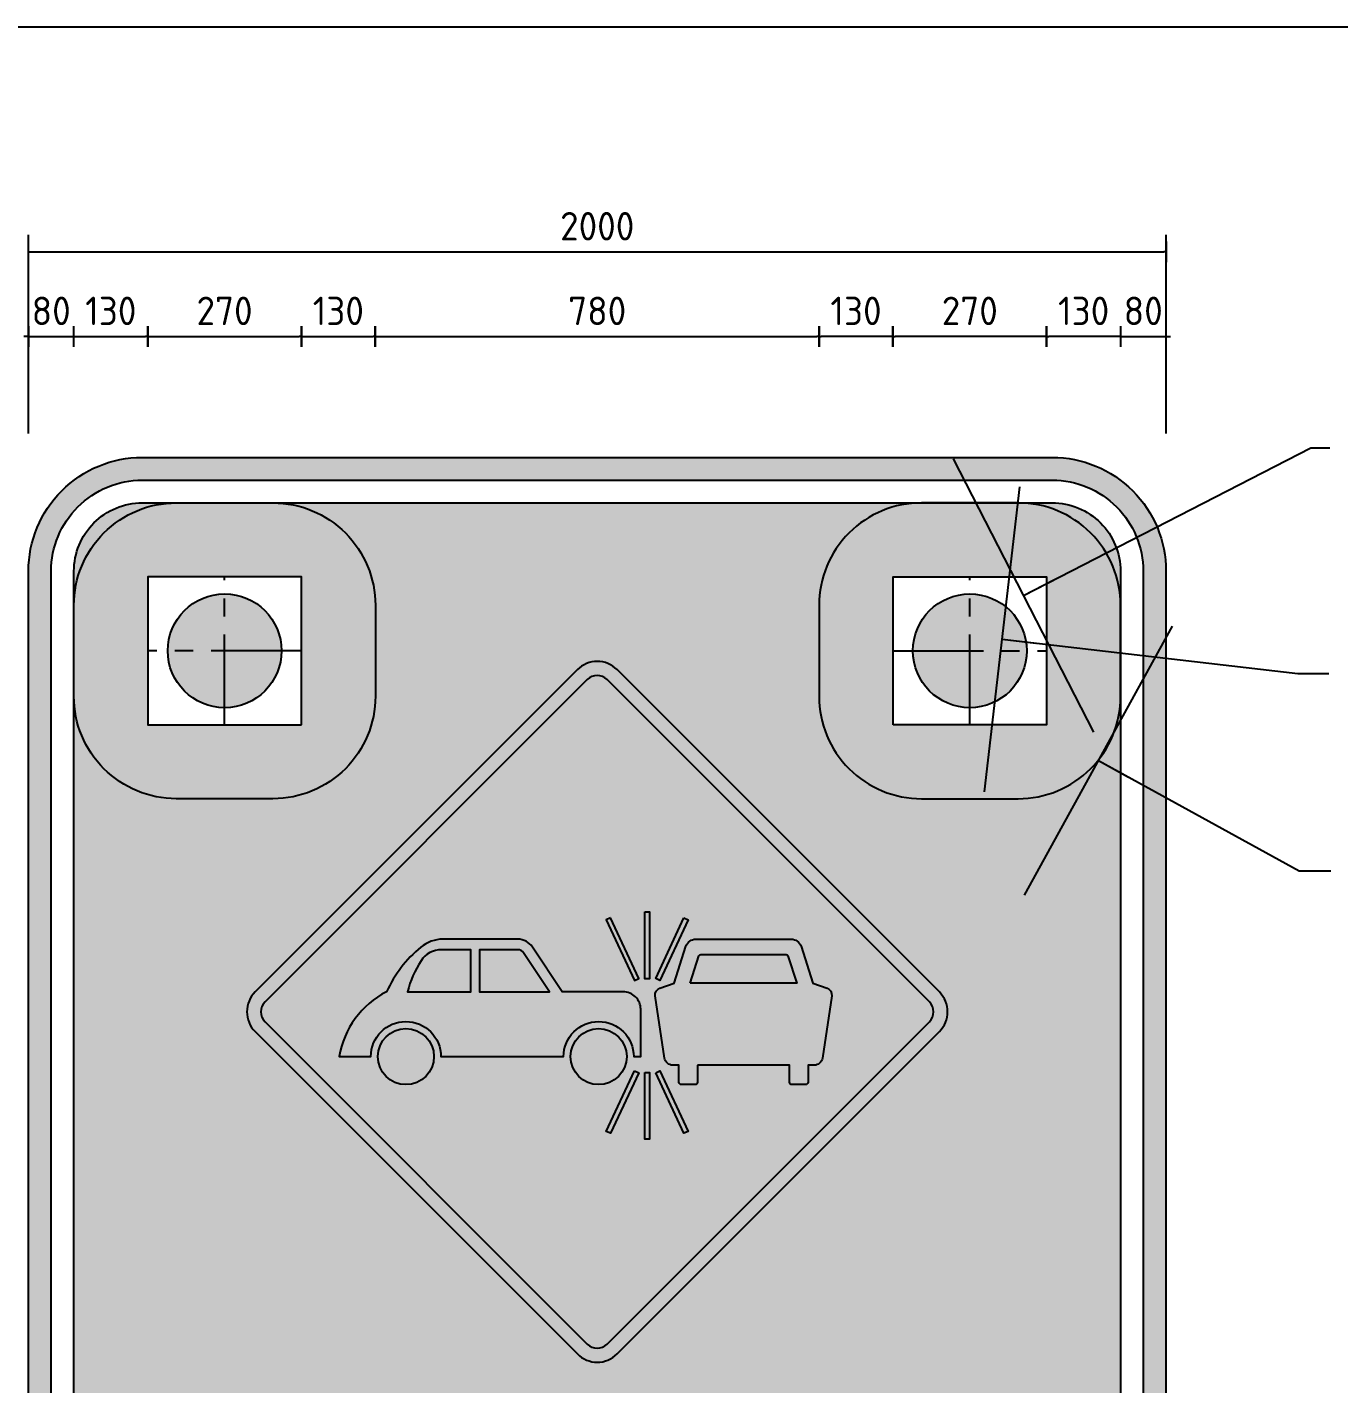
# Model space of a CAD drawing. Extents: x 0 to 420, y 0 to 297.
# Drawn here: x 81.8 to 197.2, y 173.3 to 292.5 of the extents above; entities that cross this region are included whole.
import ezdxf
from ezdxf.enums import TextEntityAlignment as Align

# ---------------------------------------------------------------- set-up
doc = ezdxf.new("R2010")
doc.units = 0
doc.linetypes.add('CENTER', pattern=[50.8, 31.75, -6.35, 6.35, -6.35])
doc.layers.get('0').update_dxf_attribs({"linetype": 'CONTINUOUS'})
doc.layers.get('DEFPOINTS').update_dxf_attribs({"linetype": 'CONTINUOUS'})
for name, color, linetype in [('BLACK', 7, 'CONTINUOUS'), ('L18', 4, 'CONTINUOUS'), ('L25', 1, 'CONTINUOUS'), ('RED', 10, 'CONTINUOUS'), ('T25', 1, 'CONTINUOUS'), ('TBLK18', 4, 'CONTINUOUS'), ('TBLK25', 1, 'CONTINUOUS'), ('TBLK35', 3, 'CONTINUOUS'), ('TBLK50', 7, 'CONTINUOUS'), ('YELLOW', 50, 'CONTINUOUS')]:
    doc.layers.add(name, color=color, linetype=linetype)
doc.styles.add('ISO', font='iso3098b.shx')
doc.dimstyles.new('SIGNSDIM', dxfattribs={"dimtxt": 2.5, "dimasz": 0.2, "dimexe": 1.5, "dimexo": 2, "dimgap": 1, "dimtad": 1, "dimdec": 4, "dimlfac": 20, "dimrnd": 1, "dimdsep": 46, "dimtxsty": 'ISO', "dimblk": 'SGNDIM', "dimcen": 2.5, "dimse2": 1, "dimadec": 0, "dimazin": 0, "dimtfac": 1, "dimtdec": 4, "dimtix": 1, "dimtmove": 0, "dimatfit": 3, "dimldrblk": 'SGNDIM', "dimfxl": 1, "dimtolj": 1, "dimtzin": 0, "dimarcsym": 0})

# ---------------------------------------------------------------- blocks, each defined once
blk = doc.blocks.new('SGNDIM')
for p, q in [((0, 4.5), (0, -4.5)), ((0, 0), (-1, 0))]:
    blk.add_line(p, q)
blk = doc.blocks.new('*D4')
at = {"layer": 'DEFPOINTS', "color": 0}
for p in [(85.95, 265.31), (81.96, 254.78), (85.95, 254.78)]:
    blk.add_point(p, dxfattribs=at)
at = {"layer": 'T25', "color": 0, "lineweight": -2}
for p, q in [((81.96, 256.78), (81.96, 266.81)), ((81.76, 265.31), (81.56, 265.31)), ((81.96, 265.31), (85.95, 265.31)), ((86.15, 265.31), (86.35, 265.31))]:
    blk.add_line(p, q, dxfattribs=at)
at = {"layer": 'T25', "color": 0, "lineweight": -2, "xscale": 0.2, "yscale": 0.2, "zscale": 0.2}
blk.add_blockref('SGNDIM', (81.96, 265.31), dxfattribs=at)
at = {"layer": 'T25', "color": 0, "lineweight": -2, "xscale": 0.2, "yscale": 0.2, "zscale": 0.2, "rotation": 180}
blk.add_blockref('SGNDIM', (85.95, 265.31), dxfattribs=at)
at = {"layer": 'T25', "color": 0, "insert": (83.96, 267.56), "char_height": 2.5, "attachment_point": 5, "style": 'ISO'}
blk.add_mtext('\\A1;80', dxfattribs=at)
blk = doc.blocks.new('*D5')
at = {"layer": 'DEFPOINTS', "color": 0}
for p in [(105.95, 265.31), (92.45, 251.81), (105.95, 251.81)]:
    blk.add_point(p, dxfattribs=at)
at = {"layer": 'T25', "color": 0, "lineweight": -2}
blk.add_line((92.65, 265.31), (105.75, 265.31), dxfattribs=at)
at = {"layer": 'T25', "color": 0, "lineweight": -2, "xscale": 0.2, "yscale": 0.2, "zscale": 0.2, "rotation": 180}
blk.add_blockref('SGNDIM', (92.45, 265.31), dxfattribs=at)
at = {"layer": 'T25', "color": 0, "lineweight": -2, "xscale": 0.2, "yscale": 0.2, "zscale": 0.2}
blk.add_blockref('SGNDIM', (105.95, 265.31), dxfattribs=at)
at = {"layer": 'T25', "color": 0, "insert": (99.2, 267.56), "char_height": 2.5, "attachment_point": 5, "style": 'ISO'}
blk.add_mtext('\\A1;270', dxfattribs=at)
blk = doc.blocks.new('*D6')
at = {"layer": 'DEFPOINTS', "color": 0}
for p in [(151.46, 265.31), (112.45, 252.96), (151.46, 252.96)]:
    blk.add_point(p, dxfattribs=at)
at = {"layer": 'T25', "color": 0, "lineweight": -2}
blk.add_line((112.65, 265.31), (151.26, 265.31), dxfattribs=at)
at = {"layer": 'T25', "color": 0, "lineweight": -2, "xscale": 0.2, "yscale": 0.2, "zscale": 0.2, "rotation": 180}
blk.add_blockref('SGNDIM', (112.45, 265.31), dxfattribs=at)
at = {"layer": 'T25', "color": 0, "lineweight": -2, "xscale": 0.2, "yscale": 0.2, "zscale": 0.2}
blk.add_blockref('SGNDIM', (151.46, 265.31), dxfattribs=at)
at = {"layer": 'T25', "color": 0, "insert": (131.96, 267.56), "char_height": 2.5, "attachment_point": 5, "style": 'ISO'}
blk.add_mtext('\\A1;780', dxfattribs=at)
blk = doc.blocks.new('*D7')
at = {"layer": 'DEFPOINTS', "color": 0}
for p in [(181.96, 265.31), (177.96, 254.78), (181.96, 254.78)]:
    blk.add_point(p, dxfattribs=at)
at = {"layer": 'T25', "color": 0, "lineweight": -2}
for p, q in [((181.96, 256.78), (181.96, 266.81)), ((177.76, 265.31), (177.56, 265.31)), ((177.96, 265.31), (181.96, 265.31)), ((182.16, 265.31), (182.36, 265.31))]:
    blk.add_line(p, q, dxfattribs=at)
at = {"layer": 'T25', "color": 0, "lineweight": -2, "xscale": 0.2, "yscale": 0.2, "zscale": 0.2}
blk.add_blockref('SGNDIM', (177.96, 265.31), dxfattribs=at)
at = {"layer": 'T25', "color": 0, "lineweight": -2, "xscale": 0.2, "yscale": 0.2, "zscale": 0.2, "rotation": 180}
blk.add_blockref('SGNDIM', (181.96, 265.31), dxfattribs=at)
at = {"layer": 'T25', "color": 0, "insert": (179.96, 267.56), "char_height": 2.5, "attachment_point": 5, "style": 'ISO'}
blk.add_mtext('\\A1;80', dxfattribs=at)
blk = doc.blocks.new('*D16')
at = {"layer": 'DEFPOINTS', "color": 0}
for p in [(92.51, 224.68), (53.96, 165.21), (92.51, 165.21)]:
    blk.add_point(p, dxfattribs=at)
at = {"layer": 'T25', "color": 0, "lineweight": -2}
blk.add_line((53.96, 224.48), (53.96, 165.41), dxfattribs=at)
at = {"layer": 'T25', "color": 0, "lineweight": -2, "xscale": 0.2, "yscale": 0.2, "zscale": 0.2}
for p, rotation in [((53.96, 224.68), 90), ((53.96, 165.21), 270)]:
    blk.add_blockref('SGNDIM', p, dxfattribs=dict(at, rotation=rotation))
at = {"layer": 'T25', "color": 0, "insert": (51.71, 194.94), "char_height": 2.5, "attachment_point": 5, "rotation": 90, "style": 'ISO'}
blk.add_mtext('\\A1;1190', dxfattribs=at)
blk = doc.blocks.new('*D18')
at = {"layer": 'DEFPOINTS', "color": 0}
for p in [(181.96, 272.75), (81.96, 255.92), (181.96, 255.92)]:
    blk.add_point(p, dxfattribs=at)
at = {"layer": 'T25', "color": 0, "lineweight": -2}
for p, q in [((81.96, 257.92), (81.96, 274.25)), ((181.96, 257.92), (181.96, 274.25)), ((82.16, 272.75), (181.76, 272.75))]:
    blk.add_line(p, q, dxfattribs=at)
at = {"layer": 'T25', "color": 0, "lineweight": -2, "xscale": 0.2, "yscale": 0.2, "zscale": 0.2, "rotation": 180}
blk.add_blockref('SGNDIM', (81.96, 272.75), dxfattribs=at)
at = {"layer": 'T25', "color": 0, "lineweight": -2, "xscale": 0.2, "yscale": 0.2, "zscale": 0.2}
blk.add_blockref('SGNDIM', (181.96, 272.75), dxfattribs=at)
at = {"layer": 'T25', "color": 0, "insert": (131.96, 275), "char_height": 2.5, "attachment_point": 5, "style": 'ISO'}
blk.add_mtext('\\A1;2000', dxfattribs=at)
blk = doc.blocks.new('A3BBLK')
at = {"layer": 'TBLK50'}
blk.add_line((415.5, 292.5), (13, 292.5), dxfattribs=at)
blk = doc.blocks.new('title block')
blk.add_blockref('A3BBLK', (0, 0))
at = {"layer": 'TBLK18', "style": 'ISO'}
blk.add_attdef('MR_DIRECTORATE', text='', height=1.5, dxfattribs=at).set_placement((381.5, 67.12), align=Align.CENTER)
for tag, p in [('STREET_NAME', (355.51, 61.1)), ('SUBURB_POSTCODE', (388.49, 61.1)), ('TELEPHONE_NO.', (368.31, 58.84)), ('FAX_NO.', (393.56, 58.84))]:
    blk.add_attdef(tag, p, '', height=1.5, dxfattribs=at)
at = {"layer": 'TBLK25', "style": 'ISO'}
for tag, height, p in [('MR_BRANCH', 2, (381.5, 64.2)), ('ROAD_SECTION', 1.75, (384.5, 29.16)), ('SLK', 1.75, (384.5, 26.11)), ('CHAINAGE', 1.75, (384.5, 19.21))]:
    blk.add_attdef(tag, text='', height=height, dxfattribs=at).set_placement(p, align=Align.CENTER)
for tag, p, height in [('FILE_NUMBER', (371.77, 53.24), 2.5), ('DESIGNED_/_DRAWN', (371.77, 48.49), 2), ('VERIFIED', (371.77, 43.49), 2), ('APPROVED', (371.77, 38.49), 2), ('LOCAL_AUTHORITY', (370.48, 16.73), 1.25)]:
    blk.add_attdef(tag, p, '', height=height, dxfattribs=at)
at = {"layer": 'TBLK35', "style": 'ISO', "width": 0.9}
for tag, p in [('ROAD_PROJECT&NUMBER', (384.5, 32.23)), ('DRAWING_DESCRIPTION', (384.5, 22.29))]:
    blk.add_attdef(tag, text='', height=2.5, dxfattribs=at).set_placement(p, align=Align.CENTER)
at = {"layer": 'TBLK50', "style": 'ISO'}
blk.add_attdef('DRG_NUMBER', (356.8, 6.02), '', height=5, dxfattribs=at)
blk = doc.blocks.new('*D40')
at = {"layer": 'DEFPOINTS', "color": 0}
for p in [(92.45, 265.31), (85.95, 258.8), (92.45, 258.8)]:
    blk.add_point(p, dxfattribs=at)
at = {"layer": 'T25', "color": 0, "lineweight": -2}
blk.add_line((86.15, 265.31), (92.25, 265.31), dxfattribs=at)
at = {"layer": 'T25', "color": 0, "lineweight": -2, "xscale": 0.2, "yscale": 0.2, "zscale": 0.2, "rotation": 180}
blk.add_blockref('SGNDIM', (85.95, 265.31), dxfattribs=at)
at = {"layer": 'T25', "color": 0, "lineweight": -2, "xscale": 0.2, "yscale": 0.2, "zscale": 0.2}
blk.add_blockref('SGNDIM', (92.45, 265.31), dxfattribs=at)
at = {"layer": 'T25', "color": 0, "insert": (89.2, 267.56), "char_height": 2.5, "attachment_point": 5, "style": 'ISO'}
blk.add_mtext('\\A1;130', dxfattribs=at)
blk = doc.blocks.new('*D41')
at = {"layer": 'DEFPOINTS', "color": 0}
for p in [(112.45, 265.31), (105.95, 258.81), (112.45, 258.81)]:
    blk.add_point(p, dxfattribs=at)
at = {"layer": 'T25', "color": 0, "lineweight": -2}
blk.add_line((106.15, 265.31), (112.25, 265.31), dxfattribs=at)
at = {"layer": 'T25', "color": 0, "lineweight": -2, "xscale": 0.2, "yscale": 0.2, "zscale": 0.2, "rotation": 180}
blk.add_blockref('SGNDIM', (105.95, 265.31), dxfattribs=at)
at = {"layer": 'T25', "color": 0, "lineweight": -2, "xscale": 0.2, "yscale": 0.2, "zscale": 0.2}
blk.add_blockref('SGNDIM', (112.45, 265.31), dxfattribs=at)
at = {"layer": 'T25', "color": 0, "insert": (109.2, 267.56), "char_height": 2.5, "attachment_point": 5, "style": 'ISO'}
blk.add_mtext('\\A1;130', dxfattribs=at)
blk = doc.blocks.new('*D42')
at = {"layer": 'DEFPOINTS', "color": 0}
for p in [(81.94, 254.68), (61.96, 236.7), (96.68, 236.7)]:
    blk.add_point(p, dxfattribs=at)
at = {"layer": 'T25', "color": 0, "lineweight": -2}
for p, q in [((79.94, 254.68), (60.46, 254.68)), ((61.96, 254.48), (61.96, 236.9))]:
    blk.add_line(p, q, dxfattribs=at)
at = {"layer": 'T25', "color": 0, "lineweight": -2, "xscale": 0.2, "yscale": 0.2, "zscale": 0.2}
for p, rotation in [((61.96, 254.68), 90), ((61.96, 236.7), 270)]:
    blk.add_blockref('SGNDIM', p, dxfattribs=dict(at, rotation=rotation))
at = {"layer": 'T25', "color": 0, "insert": (59.71, 245.69), "char_height": 2.5, "attachment_point": 5, "rotation": 90, "style": 'ISO'}
blk.add_mtext('\\A1;360', dxfattribs=at)
blk = doc.blocks.new('*D68')
at = {"layer": 'DEFPOINTS', "color": 0}
for p in [(157.96, 265.31), (157.96, 251.81), (171.46, 251.81)]:
    blk.add_point(p, dxfattribs=at)
at = {"layer": 'T25', "color": 0, "lineweight": -2}
blk.add_line((171.26, 265.31), (158.16, 265.31), dxfattribs=at)
at = {"layer": 'T25', "color": 0, "lineweight": -2, "xscale": 0.2, "yscale": 0.2, "zscale": 0.2, "rotation": 180}
blk.add_blockref('SGNDIM', (157.96, 265.31), dxfattribs=at)
at = {"layer": 'T25', "color": 0, "lineweight": -2, "xscale": 0.2, "yscale": 0.2, "zscale": 0.2}
blk.add_blockref('SGNDIM', (171.46, 265.31), dxfattribs=at)
at = {"layer": 'T25', "color": 0, "insert": (164.71, 267.56), "char_height": 2.5, "attachment_point": 5, "style": 'ISO'}
blk.add_mtext('\\A1;270', dxfattribs=at)
blk = doc.blocks.new('*D66')
at = {"layer": 'DEFPOINTS', "color": 0}
for p in [(171.46, 265.31), (171.46, 258.8), (177.97, 258.8)]:
    blk.add_point(p, dxfattribs=at)
at = {"layer": 'T25', "color": 0, "lineweight": -2}
blk.add_line((177.77, 265.31), (171.66, 265.31), dxfattribs=at)
at = {"layer": 'T25', "color": 0, "lineweight": -2, "xscale": 0.2, "yscale": 0.2, "zscale": 0.2, "rotation": 180}
blk.add_blockref('SGNDIM', (171.46, 265.31), dxfattribs=at)
at = {"layer": 'T25', "color": 0, "lineweight": -2, "xscale": 0.2, "yscale": 0.2, "zscale": 0.2}
blk.add_blockref('SGNDIM', (177.97, 265.31), dxfattribs=at)
at = {"layer": 'T25', "color": 0, "insert": (174.72, 267.56), "char_height": 2.5, "attachment_point": 5, "style": 'ISO'}
blk.add_mtext('\\A1;130', dxfattribs=at)
blk = doc.blocks.new('*D67')
at = {"layer": 'DEFPOINTS', "color": 0}
for p in [(151.46, 265.31), (151.46, 258.81), (157.96, 258.81)]:
    blk.add_point(p, dxfattribs=at)
at = {"layer": 'T25', "color": 0, "lineweight": -2}
blk.add_line((157.76, 265.31), (151.66, 265.31), dxfattribs=at)
at = {"layer": 'T25', "color": 0, "lineweight": -2, "xscale": 0.2, "yscale": 0.2, "zscale": 0.2, "rotation": 180}
blk.add_blockref('SGNDIM', (151.46, 265.31), dxfattribs=at)
at = {"layer": 'T25', "color": 0, "lineweight": -2, "xscale": 0.2, "yscale": 0.2, "zscale": 0.2}
blk.add_blockref('SGNDIM', (157.96, 265.31), dxfattribs=at)
at = {"layer": 'T25', "color": 0, "insert": (154.71, 267.56), "char_height": 2.5, "attachment_point": 5, "style": 'ISO'}
blk.add_mtext('\\A1;130', dxfattribs=at)

msp = doc.modelspace()

# ---------------------------------------------------------------- hatches: boundary and pattern name
at = {"layer": 'BLACK'}
h = msp.add_hatch(color=256, dxfattribs=at)
h.paths.add_polyline_path([(105.9539435, 231.1826425), (105.9539435, 244.1826425), (92.4539435, 244.1826425), (92.4539435, 231.1826425)], flags=16)
edge = h.paths.add_edge_path()
edge.add_line((85.9539435, 233.6826425), (85.9539435, 241.6826425))
edge.add_arc((94.9539435, 241.6826425), 9, 90, 180, ccw=False)
edge.add_line((94.9539435, 250.6826425), (103.4539435, 250.6826425))
edge.add_arc((103.4539435, 241.6826425), 9, 0, 90, ccw=False)
edge.add_line((112.4539435, 241.6826425), (112.4539435, 233.6826425))
edge.add_arc((103.4539435, 233.6826425), 9, -90, 0, ccw=False)
edge.add_line((103.4539435, 224.6826425), (94.9539435, 224.6826425))
edge.add_arc((94.9539435, 233.6826425), 9, 180, 270, ccw=False)
h = msp.add_hatch(color=256, dxfattribs=at)
h.paths.add_polyline_path([(157.9643601, 231.1826425), (157.9643601, 244.1826425), (171.4643601, 244.1826425), (171.4643601, 231.1826425)], flags=16)
edge = h.paths.add_edge_path()
edge.add_line((177.9643601, 233.6826425), (177.9643601, 241.6826425))
edge.add_arc((168.9643601, 241.6826425), 9, 360, 450)
edge.add_line((168.9643601, 250.6826425), (160.4643601, 250.6826425))
edge.add_arc((160.4643601, 241.6826425), 9, 90, 180)
edge.add_line((151.4643601, 241.6826425), (151.4643601, 233.6826425))
edge.add_arc((160.4643601, 233.6826425), 9, 180, 270)
edge.add_line((160.4643601, 224.6826425), (168.9643601, 224.6826425))
edge.add_arc((168.9643601, 233.6826425), 9, 270, 360)
at = {"layer": 'BLACK', "ltscale": 1000}
h = msp.add_hatch(color=256, dxfattribs=at)
edge = h.paths.add_edge_path(flags=16)
edge.add_arc((103.6264679, 205.9534822), 1.2328759, 134.999999942, 225.000000041)
edge.add_line((102.754693, 205.0817074), (131.0873769, 176.7490235))
edge.add_arc((131.9591518, 177.6207984), 1.2328759, 224.99999999, 315.000000035)
edge.add_line((132.8309267, 176.7490235), (161.1636105, 205.0817073))
edge.add_arc((160.2918356, 205.9534822), 1.2328759, 314.99999997, 404.999999942)
edge.add_line((161.1636105, 206.8252571), (132.8309267, 235.157941))
edge.add_arc((131.9591518, 234.2861661), 1.2328759, 44.999999966, 135)
edge.add_line((131.0873769, 235.157941), (102.754693, 206.8252571))
edge = h.paths.add_edge_path()
edge.add_arc((131.9591518, 177.6207984), 2.4657517, 224.999999998, 315.000000041)
edge.add_line((133.7027016, 175.8772486), (162.0353854, 204.2099324))
edge.add_arc((160.2918356, 205.9534822), 2.4657517, 314.999999995, 404.999999961)
edge.add_line((162.0353854, 207.697032), (133.7027016, 236.0297159))
edge.add_arc((131.9591518, 234.2861661), 2.4657517, 44.999999966, 135)
edge.add_line((130.215602, 236.0297159), (101.8829181, 207.697032))
edge.add_arc((103.6264679, 205.9534822), 2.4657517, 134.999999941, 225.000000041)
edge.add_line((101.8829181, 204.2099325), (130.215602, 175.8772486))
at = {"layer": 'L25'}
h = msp.add_hatch(color=256, dxfattribs=at)
h.paths.add_polyline_path([(133.1227374, 214.213205), (132.7561313, 214.0422538), (135.2389361, 208.7178617), (135.6055422, 208.8888129)])
h.paths.add_polyline_path([(136.1526913, 214.7299366), (136.5571964, 214.7299366), (136.5571964, 208.8551199), (136.1526913, 208.8551199)])
h.paths.add_polyline_path([(139.5871504, 214.213205), (139.9537565, 214.0422538), (137.4709517, 208.7178617), (137.1043455, 208.8888129)])
h.paths.add_polyline_path([(137.1043455, 200.5975316), (137.4709517, 200.7684828), (139.9537565, 195.4440907), (139.5871504, 195.2731394)])
h.paths.add_polyline_path([(136.1526913, 200.6312246), (136.5571964, 200.6312246), (136.5571964, 194.7564078), (136.1526913, 194.7564078)])
h.paths.add_polyline_path([(135.2389361, 200.7684828), (135.6055422, 200.5975316), (133.1227374, 195.2731394), (132.7561313, 195.4440907)])
h = msp.add_hatch(color=256, dxfattribs=at)
edge = h.paths.add_edge_path()
edge.add_arc((134.240669, 206.1741454), 1.5403111, 359.999995824, 449.999995824)
edge.add_line((134.2406691, 207.7144565), (128.8820965, 207.7144569))
edge.add_line((128.8820965, 207.7144569), (126.2587413, 211.6494903))
edge.add_arc((124.9771249, 210.7950795), 1.5403111, 33.69006335, 89.999995824)
edge.add_line((124.977125, 212.3353906), (118.4050327, 212.3353911))
edge.add_arc((118.4050324, 209.2547688), 3.0806223, 89.999995824, 129.562261124)
edge.add_arc((123.417484, 203.1876236), 10.9504966, 129.562261124, 155.58198225)
edge.add_arc((117.0014023, 200.7533265), 7.816323, 117.052641788, 170.708668161)
edge.add_line((109.2876282, 202.0153071), (112.0601883, 202.0153069))
edge.add_arc((115.1408106, 202.0153067), 3.0806223, -0.000004176, 179.999995824, ccw=False)
edge.add_line((118.2214328, 202.0153065), (129.0036108, 202.0153057))
edge.add_arc((132.0842331, 202.0153055), 3.0806223, -0.000004176, 179.999995824, ccw=False)
edge.add_line((135.1648553, 202.0153053), (135.7809798, 202.0153052))
edge.add_line((135.7809798, 202.0153052), (135.7809801, 206.1741453))
edge = h.paths.add_edge_path(flags=16)
edge.add_arc((118.2717074, 209.2547688), 2.1564356, 89.999995824, 146.647021349)
edge.add_arc((123.5934423, 205.7519942), 8.5274867, 146.647021349, 166.69504503)
edge.add_line((115.2948421, 207.7144579), (120.8399622, 207.7144575))
edge.add_line((120.8399622, 207.7144575), (120.8399625, 211.4112042))
edge.add_line((120.8399625, 211.4112042), (118.2717076, 211.4112044))
edge = h.paths.add_edge_path(flags=16)
edge.add_line((124.977125, 211.4112039), (121.610118, 211.4112042))
edge.add_line((121.610118, 211.4112042), (121.6101178, 207.7144575))
edge.add_line((121.6101178, 207.7144575), (127.7713623, 207.714457))
edge.add_line((127.7713623, 207.714457), (125.4897715, 211.1368438))
edge.add_arc((124.9771249, 210.7950795), 0.6161245, 33.69006335, 89.999995824)
edge = h.paths.add_edge_path()
edge.add_arc((132.0842331, 202.0153055), 2.4644978, 0, 360)
edge = h.paths.add_edge_path()
edge.add_arc((115.1408106, 202.0153067), 2.4644978, 0, 360)
h = msp.add_hatch(color=256, dxfattribs=at)
edge = h.paths.add_edge_path()
edge.add_line((140.7663858, 201.2614219), (140.7663858, 199.7668863))
edge.add_arc((140.5503084, 199.7668863), 0.2160774, -89.999999945, 0.000000055, ccw=False)
edge.add_line((140.5503084, 199.5508089), (139.3618825, 199.5508089))
edge.add_arc((139.3618825, 199.7668863), 0.2160774, 180.000000055, 270.000000055, ccw=False)
edge.add_line((139.145805, 199.7668863), (139.145805, 201.2614219))
edge.add_line((139.145805, 201.2614219), (138.5956628, 201.2614219))
edge.add_arc((138.5956628, 201.9816801), 0.7202581, 188.530765665, 270.000000055, ccw=False)
edge.add_line((137.8833734, 201.8748367), (137.0616563, 207.3529504))
edge.add_arc((137.6671023, 207.4437673), 0.6122194, 109.4494, 188.530765665, ccw=False)
edge.add_line((137.463249, 208.021051), (138.7176269, 208.4640032))
edge.add_line((138.7176269, 208.4640032), (139.7611678, 211.710575))
edge.add_arc((140.6183007, 211.435068), 0.9003227, 90.000000055, 162.18111114, ccw=False)
edge.add_line((140.6183007, 212.3353906), (149.0173748, 212.3353906))
edge.add_arc((149.0173748, 211.435068), 0.9003227, 17.818888969, 90.000000055, ccw=False)
edge.add_line((149.8745077, 211.710575), (150.9180486, 208.4640032))
edge.add_line((150.9180486, 208.4640032), (152.1724265, 208.021051))
edge.add_arc((151.9685732, 207.4437674), 0.6122194, -8.530765555, 70.550600109, ccw=False)
edge.add_line((152.5740192, 207.3529505), (151.7523021, 201.8748367))
edge.add_arc((151.0400127, 201.9816801), 0.7202581, 270.000000055, 351.469234445, ccw=False)
edge.add_line((151.0400127, 201.261422), (150.4898705, 201.261422))
edge.add_line((150.4898705, 201.261422), (150.4898705, 199.7668863))
edge.add_arc((150.273793, 199.7668863), 0.2160774, -89.999999945, 0.000000055, ccw=False)
edge.add_line((150.2737931, 199.5508089), (149.0853671, 199.5508089))
edge.add_arc((149.0853671, 199.7668863), 0.2160774, 180.000000055, 270.000000055, ccw=False)
edge.add_line((148.8692897, 199.7668863), (148.8692897, 201.261422))
edge.add_line((148.8692897, 201.261422), (140.7663858, 201.2614219))
edge = h.paths.add_edge_path(flags=16)
edge.add_line((140.1361599, 208.4640032), (140.9062836, 210.8599435))
edge.add_arc((141.0777102, 210.8048421), 0.1800645, 90.000000054, 162.18111114, ccw=False)
edge.add_line((141.0777102, 210.9849066), (148.5579653, 210.9849066))
edge.add_arc((148.5579653, 210.8048421), 0.1800645, 17.818888969, 90.000000055, ccw=False)
edge.add_line((148.7293919, 210.8599435), (149.4995156, 208.4640032))
edge.add_line((149.4995156, 208.4640032), (140.1361599, 208.4640032))
at = {"layer": 'RED'}
h = msp.add_hatch(color=256, dxfattribs=at)
edge = h.paths.add_edge_path(flags=16)
edge.add_line((83.9591518, 139.6858463), (83.9591518, 244.6826425))
edge.add_arc((91.9591518, 244.6826425), 8, 90, 180, ccw=False)
edge.add_line((91.9591518, 252.6826425), (171.9591518, 252.6826425))
edge.add_arc((171.9591518, 244.6826425), 8, 0, 90, ccw=False)
edge.add_line((179.9591518, 244.6826425), (179.9591518, 139.6858463))
edge.add_arc((171.9591518, 139.6858463), 8, -90, 0, ccw=False)
edge.add_line((171.9591518, 131.6858463), (91.9591518, 131.6858463))
edge.add_arc((91.9591518, 139.6858463), 8, 180, 270, ccw=False)
edge = h.paths.add_edge_path()
edge.add_line((81.9591518, 139.6858463), (81.9591518, 244.6826425))
edge.add_arc((91.9591518, 244.6826425), 10, 90, 180, ccw=False)
edge.add_line((91.9591518, 254.6826425), (171.9591518, 254.6826425))
edge.add_arc((171.9591518, 244.6826425), 10, 0, 90, ccw=False)
edge.add_line((181.9591518, 244.6826425), (181.9591518, 139.6858463))
edge.add_arc((171.9591518, 139.6858463), 10, -90, 0, ccw=False)
edge.add_line((171.9591518, 129.6858463), (91.9591518, 129.6858463))
edge.add_arc((91.9591518, 139.6858463), 10, 180, 270, ccw=False)
h = msp.add_hatch(color=256, dxfattribs=at)
edge = h.paths.add_edge_path()
edge.add_line((85.9591518, 139.6858463), (85.9591518, 244.6826425))
edge.add_arc((91.9591518, 244.6826425), 6, 90, 180, ccw=False)
edge.add_line((91.9591518, 250.6826425), (171.9591518, 250.6826425))
edge.add_arc((171.9591518, 244.6826425), 6, 0, 90, ccw=False)
edge.add_line((177.9591518, 244.6826425), (177.9591518, 139.6858463))
edge.add_arc((171.9591518, 139.6858463), 6, -90, 0, ccw=False)
edge.add_line((171.9591518, 133.6858463), (91.9591518, 133.6858463))
edge.add_arc((91.9591518, 139.6858463), 6, 180, 270, ccw=False)
edge = h.paths.add_edge_path()
edge.add_line((85.9539435, 233.6826425), (85.9539435, 241.6826425))
edge.add_arc((94.9539435, 241.6826425), 9, 90, 180, ccw=False)
edge.add_line((94.9539435, 250.6826425), (103.4539435, 250.6826425))
edge.add_arc((103.4539435, 241.6826425), 9, 0, 90, ccw=False)
edge.add_line((112.4539435, 241.6826425), (112.4539435, 233.6826425))
edge.add_arc((103.4539435, 233.6826425), 9, -90, 0, ccw=False)
edge.add_line((103.4539435, 224.6826425), (94.9539435, 224.6826425))
edge.add_arc((94.9539435, 233.6826425), 9, 180, 270, ccw=False)
edge = h.paths.add_edge_path()
edge.add_line((177.9643601, 233.6826425), (177.9643601, 241.6826425))
edge.add_arc((168.9643601, 241.6826425), 9, 360, 450)
edge.add_line((168.9643601, 250.6826425), (160.4643601, 250.6826425))
edge.add_arc((160.4643601, 241.6826425), 9, 90, 180)
edge.add_line((151.4643601, 241.6826425), (151.4643601, 233.6826425))
edge.add_arc((160.4643601, 233.6826425), 9, 180, 270)
edge.add_line((160.4643601, 224.6826425), (168.9643601, 224.6826425))
edge.add_arc((168.9643601, 233.6826425), 9, 270, 360)
edge = h.paths.add_edge_path(flags=16)
edge.add_arc((131.9591518, 177.6207984), 2.4657517, 224.999999998, 315.000000041)
edge.add_line((133.7027016, 175.8772486), (162.0353854, 204.2099324))
edge.add_arc((160.2918356, 205.9534822), 2.4657517, 314.999999995, 404.999999961)
edge.add_line((162.0353854, 207.697032), (133.7027016, 236.0297159))
edge.add_arc((131.9591518, 234.2861661), 2.4657517, 44.999999966, 135)
edge.add_line((130.215602, 236.0297159), (101.8829181, 207.697032))
edge.add_arc((103.6264679, 205.9534822), 2.4657517, 134.999999941, 225.000000041)
edge.add_line((101.8829181, 204.2099325), (130.215602, 175.8772486))
h.paths.add_polyline_path([(88.4049472, 139.7050441), (88.4049472, 167.7050441), (175.5133563, 167.7050441), (175.5133563, 139.7050441)], flags=16)
h = msp.add_hatch(color=30, dxfattribs=at)
edge = h.paths.add_edge_path()
edge.add_arc((99.2039435, 237.6826425), 5, 0, 360)
h = msp.add_hatch(color=30, dxfattribs=at)
edge = h.paths.add_edge_path()
edge.add_arc((164.7143601, 237.6826425), 5, 0, 360)
at = {"layer": 'YELLOW'}
h = msp.add_hatch(color=256, dxfattribs=at)
edge = h.paths.add_edge_path()
edge.add_arc((103.6264679, 205.9534822), 1.2328759, 134.999999942, 225.000000041)
edge.add_line((102.754693, 205.0817074), (131.0873769, 176.7490235))
edge.add_arc((131.9591518, 177.6207984), 1.2328759, 224.99999999, 315.000000035)
edge.add_line((132.8309267, 176.7490235), (161.1636105, 205.0817073))
edge.add_arc((160.2918356, 205.9534822), 1.2328759, 314.99999997, 404.999999942)
edge.add_line((161.1636105, 206.8252571), (132.8309267, 235.157941))
edge.add_arc((131.9591518, 234.2861661), 1.2328759, 44.999999966, 135)
edge.add_line((131.0873769, 235.157941), (102.754693, 206.8252571))
edge = h.paths.add_edge_path(flags=0)
edge.add_line((124.977125, 211.4112039), (121.610118, 211.4112042))
edge.add_line((121.610118, 211.4112042), (121.6101178, 207.7144575))
edge.add_line((121.6101178, 207.7144575), (127.7713623, 207.714457))
edge.add_line((127.7713623, 207.714457), (125.4897715, 211.1368438))
edge.add_arc((124.9771249, 210.7950795), 0.6161245, 33.69006335, 89.999995824)
edge = h.paths.add_edge_path(flags=0)
edge.add_arc((118.2717074, 209.2547688), 2.1564356, 89.999995824, 146.647021349)
edge.add_arc((123.5934423, 205.7519942), 8.5274867, 146.647021349, 166.69504503)
edge.add_line((115.2948421, 207.7144579), (120.8399622, 207.7144575))
edge.add_line((120.8399622, 207.7144575), (120.8399625, 211.4112042))
edge.add_line((120.8399625, 211.4112042), (118.2717076, 211.4112044))
edge = h.paths.add_edge_path(flags=16)
edge.add_arc((132.0842331, 202.0153055), 2.4644978, 0, 360)
edge = h.paths.add_edge_path(flags=16)
edge.add_arc((115.1408106, 202.0153067), 2.4644978, 0, 360)
edge = h.paths.add_edge_path(flags=0)
edge.add_line((140.1361599, 208.4640032), (140.9062836, 210.8599435))
edge.add_arc((141.0777102, 210.8048421), 0.1800645, 90.000000054, 162.18111114, ccw=False)
edge.add_line((141.0777102, 210.9849066), (148.5579653, 210.9849066))
edge.add_arc((148.5579653, 210.8048421), 0.1800645, 17.818888969, 90.000000055, ccw=False)
edge.add_line((148.7293919, 210.8599435), (149.4995156, 208.4640032))
edge.add_line((149.4995156, 208.4640032), (140.1361599, 208.4640032))
h.paths.add_polyline_path([(137.1043455, 200.5975316), (137.4709517, 200.7684828), (139.9537565, 195.4440907), (139.5871504, 195.2731394)], flags=16)
h.paths.add_polyline_path([(136.1526913, 200.6312246), (136.5571964, 200.6312246), (136.5571964, 194.7564078), (136.1526913, 194.7564078)], flags=16)
h.paths.add_polyline_path([(135.2389361, 200.7684828), (135.6055422, 200.5975316), (133.1227374, 195.2731394), (132.7561313, 195.4440907)], flags=16)
h.paths.add_polyline_path([(133.1227374, 214.213205), (132.7561313, 214.0422538), (135.2389361, 208.7178617), (135.6055422, 208.8888129)], flags=16)
h.paths.add_polyline_path([(136.1526913, 214.7299366), (136.5571964, 214.7299366), (136.5571964, 208.8551199), (136.1526913, 208.8551199)], flags=16)
h.paths.add_polyline_path([(139.5871504, 214.213205), (139.9537565, 214.0422538), (137.4709517, 208.7178617), (137.1043455, 208.8888129)], flags=16)
edge = h.paths.add_edge_path(flags=16)
edge.add_line((140.7663858, 201.2614219), (140.7663858, 199.7668863))
edge.add_arc((140.5503084, 199.7668863), 0.2160774, -89.999999945, 0.000000055, ccw=False)
edge.add_line((140.5503084, 199.5508089), (139.3618825, 199.5508089))
edge.add_arc((139.3618825, 199.7668863), 0.2160774, 180.000000055, 270.000000055, ccw=False)
edge.add_line((139.145805, 199.7668863), (139.145805, 201.2614219))
edge.add_line((139.145805, 201.2614219), (138.5956628, 201.2614219))
edge.add_arc((138.5956628, 201.9816801), 0.7202581, 188.530765665, 270.000000055, ccw=False)
edge.add_line((137.8833734, 201.8748367), (137.0616563, 207.3529504))
edge.add_arc((137.6671023, 207.4437673), 0.6122194, 109.4494, 188.530765665, ccw=False)
edge.add_line((137.463249, 208.021051), (138.7176269, 208.4640032))
edge.add_line((138.7176269, 208.4640032), (139.7611678, 211.710575))
edge.add_arc((140.6183007, 211.435068), 0.9003227, 90.000000055, 162.18111114, ccw=False)
edge.add_line((140.6183007, 212.3353906), (149.0173748, 212.3353906))
edge.add_arc((149.0173748, 211.435068), 0.9003227, 17.818888969, 90.000000055, ccw=False)
edge.add_line((149.8745077, 211.710575), (150.9180486, 208.4640032))
edge.add_line((150.9180486, 208.4640032), (152.1724265, 208.021051))
edge.add_arc((151.9685732, 207.4437674), 0.6122194, -8.530765555, 70.550600109, ccw=False)
edge.add_line((152.5740192, 207.3529505), (151.7523021, 201.8748367))
edge.add_arc((151.0400127, 201.9816801), 0.7202581, 270.000000055, 351.469234445, ccw=False)
edge.add_line((151.0400127, 201.261422), (150.4898705, 201.261422))
edge.add_line((150.4898705, 201.261422), (150.4898705, 199.7668863))
edge.add_arc((150.273793, 199.7668863), 0.2160774, -89.999999945, 0.000000055, ccw=False)
edge.add_line((150.2737931, 199.5508089), (149.0853671, 199.5508089))
edge.add_arc((149.0853671, 199.7668863), 0.2160774, 180.000000055, 270.000000055, ccw=False)
edge.add_line((148.8692897, 199.7668863), (148.8692897, 201.261422))
edge.add_line((148.8692897, 201.261422), (140.7663858, 201.2614219))
edge = h.paths.add_edge_path(flags=16)
edge.add_arc((134.240669, 206.1741454), 1.5403111, 359.999995824, 449.999995824)
edge.add_line((134.2406691, 207.7144565), (128.8820965, 207.7144569))
edge.add_line((128.8820965, 207.7144569), (126.2587413, 211.6494903))
edge.add_arc((124.9771249, 210.7950795), 1.5403111, 33.69006335, 89.999995824)
edge.add_line((124.977125, 212.3353906), (118.4050327, 212.3353911))
edge.add_arc((118.4050324, 209.2547688), 3.0806223, 89.999995824, 129.562261124)
edge.add_arc((123.417484, 203.1876236), 10.9504966, 129.562261124, 155.58198225)
edge.add_arc((117.0014023, 200.7533265), 7.816323, 117.052641788, 170.708668161)
edge.add_line((109.2876282, 202.0153071), (112.0601883, 202.0153069))
edge.add_arc((115.1408106, 202.0153067), 3.0806223, -0.000004176, 179.999995824, ccw=False)
edge.add_line((118.2214328, 202.0153065), (129.0036108, 202.0153057))
edge.add_arc((132.0842331, 202.0153055), 3.0806223, -0.000004176, 179.999995824, ccw=False)
edge.add_line((135.1648553, 202.0153053), (135.7809798, 202.0153052))
edge.add_line((135.7809798, 202.0153052), (135.7809801, 206.1741453))

# ---------------------------------------------------------------- linework, layer by layer
at = {"layer": 'L18', "linetype": 'CENTER', "ltscale": 0.25}
for p, q in [((99.2039435, 231.1826425), (99.2039435, 244.1826425)), ((164.7143601, 231.1826425), (164.7143601, 244.1826425)), ((105.9539435, 237.6826425), (92.4539435, 237.6826425)), ((157.9643601, 237.6826425), (171.4643601, 237.6826425))]:
    msp.add_line(p, q, dxfattribs=at)
at = {"layer": 'L25'}
for points in [[(85.9539435, 233.6826425), (85.9539435, 241.6826425, -0.4142135624), (94.9539435, 250.6826425), (103.4539435, 250.6826425, -0.4142135624), (112.4539435, 241.6826425), (112.4539435, 233.6826425, -0.4142135624), (103.4539435, 224.6826425), (94.9539435, 224.6826425, -0.4142135624)], [(177.9643601, 233.6826425), (177.9643601, 241.6826425, 0.4142135624), (168.9643601, 250.6826425), (160.4643601, 250.6826425, 0.4142135624), (151.4643601, 241.6826425), (151.4643601, 233.6826425, 0.4142135624), (160.4643601, 224.6826425), (168.9643601, 224.6826425, 0.4142135624)], [(102.754693, 206.8252571, 0.4142135629), (102.754693, 205.0817074), (131.0873769, 176.7490235, 0.4142135626), (132.8309267, 176.7490235), (161.1636105, 205.0817073, 0.4142135622), (161.1636105, 206.8252571), (132.8309267, 235.157941, 0.4142135625), (131.0873769, 235.157941)], [(135.7809801, 206.1741453, 0.4142135624), (134.2406691, 207.7144565), (128.8820965, 207.7144569), (126.2587413, 211.6494903, 0.2507648909), (124.977125, 212.3353906), (118.4050327, 212.3353911, 0.1743582799), (116.4429338, 211.629722, 0.1140227758), (113.4464687, 207.7144581, 0.2384919548), (109.2876282, 202.0153071), (112.0601883, 202.0153069, -1), (118.2214328, 202.0153065), (129.0036108, 202.0153057, -1), (135.1648553, 202.0153053), (135.7809798, 202.0153052)], [(140.7663858, 201.2614219), (140.7663858, 199.7668863, -0.4142135624), (140.5503084, 199.5508089), (139.3618825, 199.5508089, -0.4142135624), (139.145805, 199.7668863), (139.145805, 201.2614219), (138.5956628, 201.2614219, -0.3712473172), (137.8833734, 201.8748367), (137.0616563, 207.3529504, -0.3594375277), (137.463249, 208.021051), (138.7176269, 208.4640032), (139.7611678, 211.710575, -0.3257935955), (140.6183007, 212.3353906), (149.0173748, 212.3353906, -0.3257935955), (149.8745077, 211.710575), (150.9180486, 208.4640032), (152.1724265, 208.021051, -0.3594375277), (152.5740192, 207.3529505), (151.7523021, 201.8748367, -0.3712473172), (151.0400127, 201.261422), (150.4898705, 201.261422), (150.4898705, 199.7668863, -0.4142135624), (150.2737931, 199.5508089), (149.0853671, 199.5508089, -0.4142135624), (148.8692897, 199.7668863), (148.8692897, 201.261422)], [(118.2717076, 211.4112044, 0.252328806), (116.4704382, 210.4403672, 0.0876998141), (115.2948421, 207.7144579), (120.8399622, 207.7144575), (120.8399625, 211.4112042)], [(124.977125, 211.4112039), (121.610118, 211.4112042), (121.6101178, 207.7144575), (127.7713623, 207.714457), (125.4897715, 211.1368438, 0.2507648909)], [(140.1361599, 208.4640032), (140.9062836, 210.8599435, -0.3257935955), (141.0777102, 210.9849066), (148.5579653, 210.9849066, -0.3257935955), (148.7293919, 210.8599435), (149.4995156, 208.4640032)]]:
    msp.add_lwpolyline(points, format="xyb", close=True, dxfattribs=at)
for points in [[(105.9539435, 231.1826425), (105.9539435, 244.1826425), (92.4539435, 244.1826425), (92.4539435, 231.1826425)], [(157.9643601, 231.1826425), (157.9643601, 244.1826425), (171.4643601, 244.1826425), (171.4643601, 231.1826425)], [(136.1526913, 214.7299366), (136.5571964, 214.7299366), (136.5571964, 208.8551199), (136.1526913, 208.8551199)], [(133.1227374, 214.213205), (132.7561313, 214.0422538), (135.2389361, 208.7178617), (135.6055422, 208.8888129)], [(139.5871504, 214.213205), (139.9537565, 214.0422538), (137.4709517, 208.7178617), (137.1043455, 208.8888129)], [(135.2389361, 200.7684828), (135.6055422, 200.5975316), (133.1227374, 195.2731394), (132.7561313, 195.4440907)], [(136.1526913, 200.6312246), (136.5571964, 200.6312246), (136.5571964, 194.7564078), (136.1526913, 194.7564078)], [(137.1043455, 200.5975316), (137.4709517, 200.7684828), (139.9537565, 195.4440907), (139.5871504, 195.2731394)]]:
    msp.add_lwpolyline(points, close=True, dxfattribs=at)
at = {"layer": 'L25', "flags": 128}
msp.add_lwpolyline([(130.215602, 175.8772486, 0.4142135626), (133.7027016, 175.8772486), (162.0353854, 204.2099324, 0.4142135622), (162.0353854, 207.697032), (133.7027016, 236.0297159, 0.4142135625), (130.215602, 236.0297159), (101.8829181, 207.697032, 0.4142135629), (101.8829181, 204.2099325)], format="xyb", close=True, dxfattribs=at)
at = {"layer": 'L25'}
for centre in [(115.1408106, 202.0153067), (132.0842331, 202.0153055)]:
    msp.add_circle(centre, 2.4644978, dxfattribs=at)
at = {"layer": 'RED'}
for points in [[(81.9591518, 139.6858463), (81.9591518, 244.6826425, -0.4142135624), (91.9591518, 254.6826425), (171.9591518, 254.6826425, -0.4142135624), (181.9591518, 244.6826425), (181.9591518, 139.6858463, -0.4142135624), (171.9591518, 129.6858463), (91.9591518, 129.6858463, -0.4142135624)], [(83.9591518, 139.6858463), (83.9591518, 244.6826425, -0.4142135624), (91.9591518, 252.6826425), (171.9591518, 252.6826425, -0.4142135624), (179.9591518, 244.6826425), (179.9591518, 139.6858463, -0.4142135624), (171.9591518, 131.6858463), (91.9591518, 131.6858463, -0.4142135624)], [(85.9591518, 139.6858463), (85.9591518, 244.6826425, -0.4142135624), (91.9591518, 250.6826425), (171.9591518, 250.6826425, -0.4142135624), (177.9591518, 244.6826425), (177.9591518, 139.6858463, -0.4142135624), (171.9591518, 133.6858463), (91.9591518, 133.6858463, -0.4142135624)]]:
    msp.add_lwpolyline(points, format="xyb", close=True, dxfattribs=at)
at = {"layer": 'RED', "color": 30}
for centre in [(99.2039435, 237.6826425), (164.7143601, 237.6826425)]:
    msp.add_circle(centre, 5, dxfattribs=at)

# ---------------------------------------------------------------- block references
at = {"color": 1}
msp.add_blockref('title block', (0, 0), dxfattribs=at)

# ---------------------------------------------------------------- dimensions: what is measured, and where the dimension line sits
at = {"layer": 'T25'}
for base, p1, p2, override, picture, middle in [((181.9591518, 272.7470767), (81.9591518, 255.9178909), (181.9591518, 255.9178909), {"dimse2": 0}, '*D18', (131.9591518, 274.9970767)), ((92.4539435, 265.3088132), (85.9487268, 258.8035965), (92.4539435, 258.8035965), {"dimse1": 1}, '*D40', (89.2013351, 267.5588132)), ((105.9539435, 265.3088132), (92.4539435, 251.8088132), (105.9539435, 251.8088132), {"dimse1": 1}, '*D5', (99.2039435, 267.5588132)), ((112.4539435, 265.3088132), (105.9539435, 258.8088132), (112.4539435, 258.8088132), {"dimse1": 1}, '*D41', (109.2039435, 267.5588132)), ((151.4643601, 265.3088132), (112.4539435, 252.955838), (151.4643601, 252.955838), {"dimse1": 1}, '*D6', (131.9591518, 267.5588132)), ((181.9591518, 265.3088132), (177.9643601, 254.7839752), (181.9591518, 254.7839752), {"dimse1": 1, "dimse2": 0}, '*D7', (179.961756, 267.5588132))]:
    dim = msp.add_linear_dim(base=base, p1=p1, p2=p2, dimstyle='SIGNSDIM', override=override, dxfattribs=at)
    dim.commit()
    dim.dimension.update_dxf_attribs({"geometry": picture, "text_midpoint": middle})
dim = msp.add_linear_dim(base=(85.9539435, 265.3088132), p1=(81.9591518, 254.7839752), p2=(85.9539435, 254.7839752), dimstyle='SIGNSDIM', dxfattribs=at)
dim.commit()
dim.dimension.update_dxf_attribs({"geometry": '*D4', "text_midpoint": (83.9565476, 267.5588132)})
for base, p1, p2, angle, picture, middle in [((151.4643601, 265.3088132), (157.9643601, 258.8088132), (151.4643601, 258.8088132), 180, '*D67', (154.7143601, 267.5588132)), ((157.9643601, 265.3088132), (171.4643601, 251.8088132), (157.9643601, 251.8088132), 180, '*D68', (164.7143601, 267.5588132)), ((171.4643601, 265.3088132), (177.9695768, 258.8035965), (171.4643601, 258.8035965), 180, '*D66', (174.7169685, 267.5588132)), ((53.9591518, 165.2050441), (92.5095019, 224.6826425), (92.5095019, 165.2050441), 90, '*D16', (51.7091518, 194.9438433))]:
    dim = msp.add_linear_dim(base=base, p1=p1, p2=p2, angle=angle, dimstyle='SIGNSDIM', override={"dimse1": 1}, dxfattribs=at)
    dim.commit()
    dim.dimension.update_dxf_attribs({"geometry": picture, "text_midpoint": middle})
dim = msp.add_linear_dim(base=(61.9591518, 236.7019204), p1=(81.9390328, 254.6826425), p2=(96.6805462, 236.7019204), angle=90, dimstyle='SIGNSDIM', dxfattribs=at)
dim.commit()
dim.dimension.update_dxf_attribs({"geometry": '*D42', "text_midpoint": (59.7091518, 245.6922814)})

# ---------------------------------------------------------------- leaders
at = {"layer": 'L25'}
for points in [[(169.4403004, 242.5399511), (194.6807042, 255.5132616), (196.3590981, 255.5132616)], [(167.548716, 238.6933076), (193.561774, 235.6892475), (196.2658541, 235.6892475)], [(176.0318776, 228.030065), (193.6550188, 218.3386901), (196.4523421, 218.3386901)]]:
    msp.add_leader(points, dimstyle='SIGNSDIM', override={"dimasz": 3}, dxfattribs=at)

doc.saveas('drawing.dxf')
